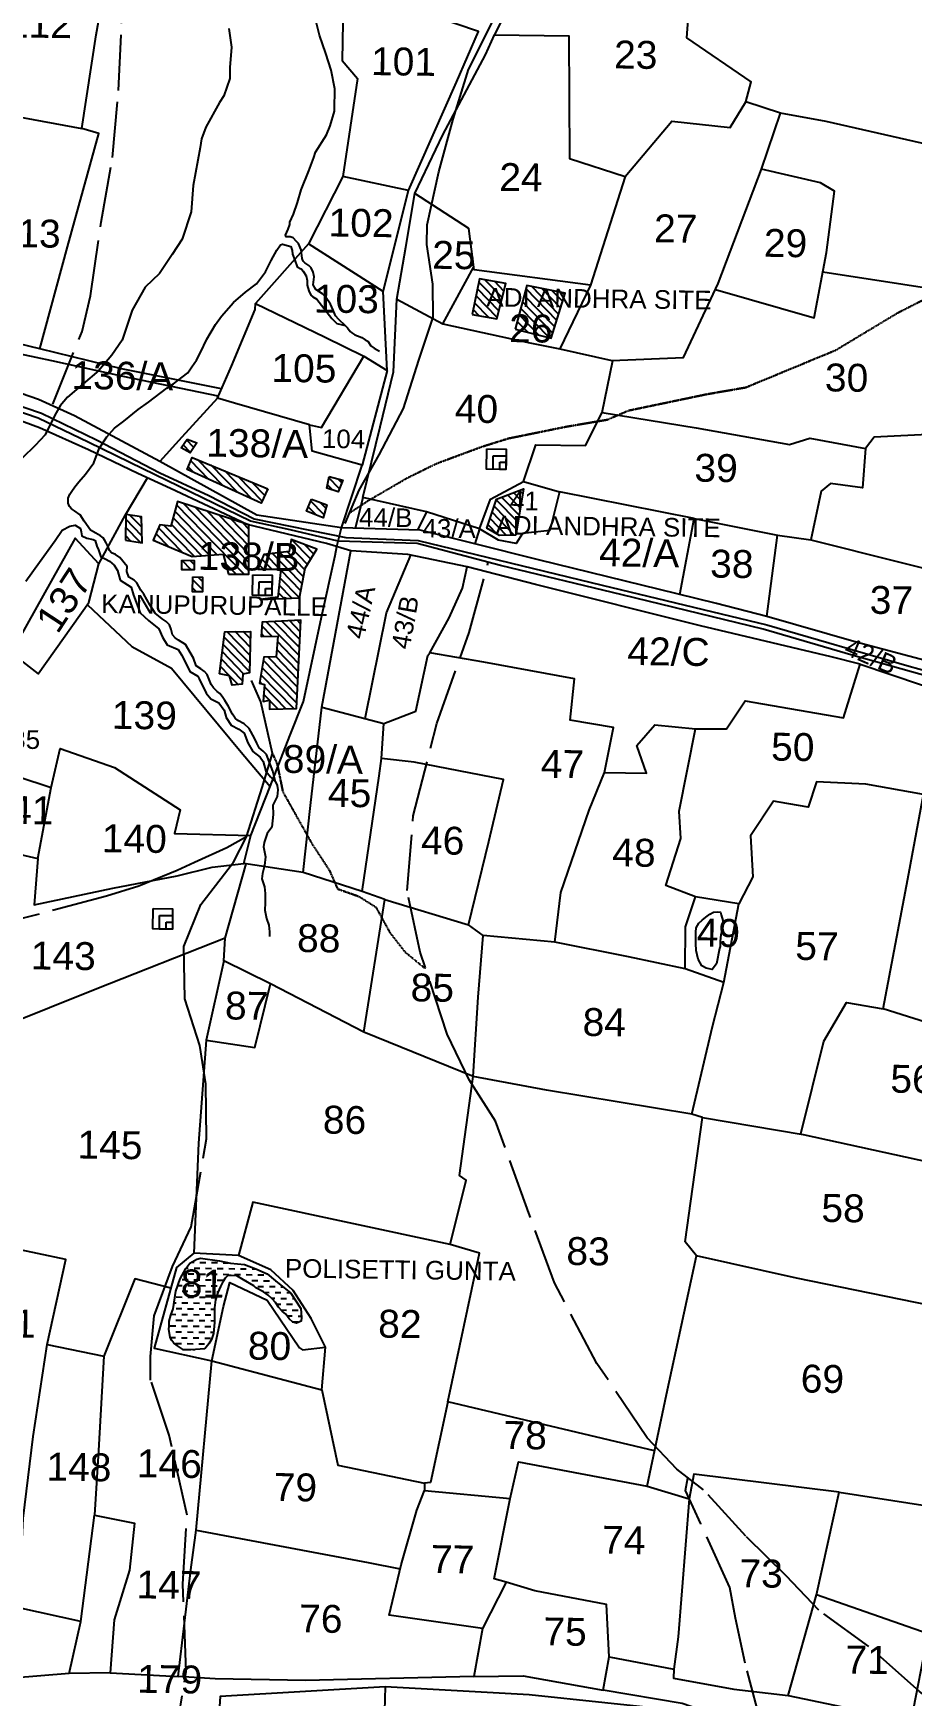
# Model space of a CAD drawing. Header units: inches. Extents: x 304037 to 460575, y 1453943 to 1639883.
# Drawn here: x 341588 to 342365, y 1598892 to 1600364 of the extents above; entities that cross this region are included whole.
import ezdxf

# ---------------------------------------------------------------- set-up
doc = ezdxf.new("R2010")
doc.units = ezdxf.units.IN
doc.header["$MEASUREMENT"] = 0
doc.linetypes.add('ACAD_ISO02W100', pattern=[15, 12, -3])
doc.linetypes.add('ACAD_ISO07W100', pattern=[3, 0, -3])
for name, color, linetype in [('CARTTRACK', 30, 'ACAD_ISO02W100'), ('NALA', 4, 'Continuous'), ('SQUAREWELL', 5, 'Continuous'), ('SURVEY_BND', 7, 'Continuous'), ('SURVEY_NO', 7, 'Continuous'), ('VILLAGE_AREA', 1, 'Continuous'), ('WATER_BODY', 4, 'Continuous')]:
    doc.layers.add(name, color=color, linetype=linetype)
doc.layers.add('FOOTPATH', color=150, linetype='ACAD_ISO07W100', lineweight=30)
doc.layers.add('ROAD', color=1, linetype='Continuous', lineweight=25)
doc.styles.get("Standard").update_dxf_attribs({"font": 'arial.ttf'})
pattern_1 = [(135, (-1406.7073, 386.2021), (-0.8838835, -0.8838835), [])]

# ---------------------------------------------------------------- blocks, each defined once
blk = doc.blocks.new('KANUPURUPALLE')
at = {"layer": 'VILLAGE_AREA'}
h = blk.add_hatch(dxfattribs=at)
h.set_pattern_fill('ANSI31', color=256, scale=10, angle=90, style=0)
h.set_pattern_definition(pattern_1)
h.paths.add_polyline_path([(-548.97, 892.61), (-554.63, 893.54), (-556.07, 885.86), (-550.79, 885.02)])
h.paths.add_polyline_path([(-536.18, 890.75), (-544.41, 892.27), (-546.79, 882.86), (-539.01, 881.01)])
h.paths.add_polyline_path([(-615.87, 854.32), (-616.94, 851.71), (-600.92, 844.66), (-599.51, 847.76)])
h.paths.add_polyline_path([(-603.51, 839.97), (-603.89, 840.05), (-604.13, 840.17), (-618.91, 844.82), (-620.3, 839.45), (-622.63, 839.71), (-624.02, 836.4), (-615.58, 833.01), (-608.94, 833.61), (-607.74, 829.29), (-603.36, 829.36)])
h.paths.add_polyline_path([(-626.61, 841.37), (-629.97, 841.88), (-630, 836.33), (-626.41, 835.8)])
h.paths.add_polyline_path([(-614.93, 857.46), (-617.05, 858.22), (-618.32, 856.32), (-616.31, 855.32)])
h.paths.add_polyline_path([(-586.81, 844.52), (-590.14, 845.69), (-591.17, 843.08), (-587.58, 841.71)])
h.paths.add_polyline_path([(-583.45, 849.85), (-586.38, 850.63), (-586.86, 848.13), (-584.42, 847.36)])
h.paths.add_polyline_path([(-588.8, 834.99), (-594.38, 836.98), (-594.78, 834.39), (-600.22, 833.66), (-601.42, 830.48), (-596.5, 830.54), (-597.03, 824.5), (-600.89, 823.97), (-592.38, 824.44), (-591.25, 830.81)])
h.paths.add_polyline_path([(-592.08, 819.67), (-600.35, 819.1), (-600.53, 815.98), (-596.97, 816.11), (-597.23, 811.66), (-599.88, 811.55), (-600.76, 805.98), (-599.7, 805.69), (-599.93, 802.05), (-598.55, 802.31), (-598.5, 800.42), (-592.73, 800.65)])
h.paths.add_polyline_path([(-602.83, 817.07), (-608.36, 816.92), (-609.35, 807.84), (-607.21, 807.48), (-606.64, 805.44), (-604.45, 805.7), (-604.34, 807.84), (-602.93, 808.15)])
h.paths.add_polyline_path([(-613.31, 828.62), (-615.41, 828.62), (-615.41, 825.42), (-613.31, 825.42)])
h.paths.add_polyline_path([(-615.15, 832.16), (-617.8, 832.16), (-617.8, 830.14), (-615.15, 830.14)], flags=16)
h.paths.add_polyline_path([(-554.1, 886.54), (-500.87, 886.54), (-500.87, 892.67), (-554.1, 892.67)], flags=9)
h.paths.add_polyline_path([(-549.62, 878.43), (-537.71, 878.43), (-537.71, 887.56), (-549.62, 887.56)], flags=9)
h.paths.add_polyline_path([(-615.96, 828.49), (-591.16, 828.49), (-591.16, 837.9), (-615.96, 837.9)], flags=9)
h.paths.add_polyline_path([(-636.05, 819.49), (-582.82, 819.49), (-582.82, 825.63), (-636.05, 825.63)], flags=9)
h = blk.add_hatch(dxfattribs=at)
h.set_pattern_fill('ANSI31', color=256, scale=10, angle=90, style=0)
h.set_pattern_definition(pattern_1)
h.paths.add_polyline_path([(-536.18, 890.75), (-544.41, 892.27), (-546.79, 882.86), (-539.01, 881.01)])
h.paths.add_polyline_path([(-544.54, 848.53), (-550.34, 846.25), (-552.29, 839.97), (-549.59, 838.4), (-546.03, 838.51)])
h.paths.add_polyline_path([(-554.1, 886.54), (-500.87, 886.54), (-500.87, 892.67), (-554.1, 892.67)], flags=9)
h.paths.add_polyline_path([(-549.62, 878.43), (-537.71, 878.43), (-537.71, 887.56), (-549.62, 887.56)], flags=9)
h.paths.add_polyline_path([(-551.47, 837.58), (-498.24, 837.58), (-498.24, 843.71), (-551.47, 843.71)], flags=9)
h.paths.add_polyline_path([(-548.43, 842.95), (-540.53, 842.95), (-540.53, 848.93), (-548.43, 848.93)], flags=9)
at = {"layer": 'WATER_BODY'}
h = blk.add_hatch(dxfattribs=at)
h.set_pattern_fill('DASH', color=256, scale=10, style=0)
h.set_pattern_definition([(0, (-1406.7073, 386.2021), (1.25, 1.25), [1.25, -1.25])])
h.paths.add_polyline_path([(-608.58, 671.54), (-608.39, 673.26), (-607.93, 674.83), (-607.38, 676.09), (-606.89, 677.13), (-606.43, 677.93), (-605.84, 678.48), (-605.1, 678.51), (-603.94, 678.48), (-602.49, 677.65), (-600.25, 676.33), (-599.78, 675.96), (-598.12, 675.1), (-597.14, 674.4), (-596.22, 673.6), (-595.54, 672.83), (-594.86, 671.85), (-594.07, 670.96), (-593.23, 670.34), (-592.5, 669.36), (-591.73, 668.62), (-590.9, 668.44), (-589.94, 668.9), (-589.88, 669.7), (-590.07, 671.6), (-592.25, 674.86), (-595.54, 677.47), (-597.42, 679.01), (-599.85, 680.02), (-602.28, 680.94), (-605.27, 681.13), (-607.69, 681.65), (-611.78, 682.17), (-612.58, 681.92), (-614.06, 681.06), (-614.89, 679.9), (-616.09, 677.62), (-616.98, 674.98), (-617.48, 671.18), (-618, 669.77), (-618.34, 668.54), (-618.34, 667.44), (-618.34, 666.76), (-618.06, 664.98), (-617.72, 664.36), (-617.29, 663.81), (-616.49, 663.26), (-615.17, 662.37), (-613.59, 662.42), (-610.6, 662.67), (-610.27, 663.01), (-609.72, 663.75), (-609.17, 664.7), (-608.77, 665.99), (-608.55, 668.39)])
h.paths.add_polyline_path([(-617.43, 672.06), (-605.53, 672.06), (-605.53, 681.2), (-617.43, 681.2)], flags=25)
at = {"layer": 'CARTTRACK'}
for points in [[(-582.81, 840.55), (-579.87, 847.75), (-575.66, 855.4), (-570.62, 865.45), (-567.43, 875.9), (-564.49, 885.16), (-564.62, 892.3), (-566.02, 900.82), (-566.02, 905.03), (-563.66, 916.43), (-560.78, 927.82), (-557.6, 938.52), (-552.1, 949.91)], [(-646.04, 865.37), (-639.92, 881.11), (-638.2, 888.8), (-636.13, 904.63), (-633.87, 918.62), (-632.79, 933.01), (-632.34, 947.48), (-633.15, 963.49), (-633.78, 982.25), (-633.13, 989.21), (-632.44, 1006.3), (-631.74, 1018.97), (-629.14, 1031.68), (-628.89, 1038.18), (-631.35, 1044.31), (-634.07, 1055.12), (-635.79, 1062.8), (-637.94, 1067.93)], [(-447.89, 584.89), (-455.89, 591.07), (-466.88, 600.56), (-477.77, 608.25), (-484.87, 615.53), (-493.7, 623.99), (-502.9, 633.77), (-508.69, 638.17), (-515.2, 644.81), (-526.2, 660.68), (-535.59, 677.85), (-541.3, 692.8), (-548.7, 712.46), (-554.49, 721.25), (-559.41, 731.01), (-565.41, 748.58), (-568.4, 761.81), (-567.31, 777.88), (-562.5, 797.81), (-555.8, 817.47), (-551.9, 832.71)], [(-616.24, 576.1), (-613.64, 593.22), (-614.6, 611.99), (-613.91, 626.88), (-618.02, 644), (-622.14, 655.78), (-622.27, 660.84), (-621.55, 669.62), (-617.8, 680.3), (-613.84, 688.87), (-610.8, 707.81), (-611.16, 719.65), (-612.5, 727.9), (-615.9, 737.86), (-616.26, 749.09), (-612.74, 758.2), (-605.81, 767.43), (-603.14, 772.92), (-599.85, 783.57), (-597.74, 790.88), (-600.38, 801.94), (-602.49, 806.51)], [(-603.14, 772.92), (-607.27, 770.48), (-614.18, 767.2), (-617.9, 765.48), (-626.1, 761.99), (-633.05, 759.71), (-652.05, 754.41), (-661.15, 752.37), (-675.39, 747.98), (-694.59, 737.85), (-718.83, 723.8), (-721.64, 722.18)], [(-478.52, 556.33), (-480.41, 572), (-482.4, 577.86), (-487.08, 579.65), (-489.76, 583.43), (-493.45, 596.65), (-495.64, 606.3), (-496.95, 612.84), (-503.42, 626.46), (-506.8, 633.62), (-506.31, 636.36)]]:
    blk.add_lwpolyline(points, dxfattribs=at)
at = {"layer": 'FOOTPATH', "ltscale": 0.001}
for points in [[(-581.88, 842.83), (-577.99, 845.47), (-569.57, 850.52), (-563.33, 853.7), (-553.67, 857.43), (-547.94, 859.31), (-535.71, 861.97), (-530.28, 862.97), (-526.73, 863.62), (-522.21, 865.65), (-505.26, 869.43), (-497.05, 870.96), (-477.82, 879.24), (-464.47, 887.51), (-455.12, 892.42), (-441.35, 900.39), (-427.22, 909.98), (-417.06, 916.47), (-412.73, 921.28), (-409.6, 921.16), (-395.66, 929.48), (-380.99, 937.29), (-363.74, 945.67), (-355.8, 950.48)], [(-564.19, 745), (-568.61, 748.52), (-571.91, 752.63), (-575.03, 758.1), (-578.79, 760.39), (-583.32, 761.92), (-585.15, 765.91), (-588.97, 771.56), (-595.39, 782.66), (-596.69, 788.59), (-597.74, 790.88)]]:
    blk.add_lwpolyline(points, dxfattribs=at)
at = {"layer": 'NALA'}
for points in [[(-583.34, 883.15), (-584.77, 884.41), (-585.45, 885.21), (-585.98, 886.38), (-586.62, 887.69), (-587.53, 889.03), (-588.36, 889.85), (-589.82, 890.79), (-590.39, 891.78), (-590.16, 893.5), (-590.39, 894.49), (-590.86, 895.47), (-591.39, 895.91), (-592.22, 896.49), (-592.56, 896.82), (-592.84, 897.4), (-593.07, 899.26), (-593.64, 900.64), (-594.07, 901.06), (-594.82, 901.81), (-595.45, 902.05), (-596.34, 902.05), (-596.45, 902.37), (-595.94, 903.7), (-595.6, 904.7), (-595.56, 905.23), (-594.8, 906.93), (-593.95, 909.46), (-593.2, 912.17), (-591.63, 916.3), (-590.61, 919.16), (-590.23, 920.3), (-587.93, 924.1), (-587.15, 926), (-586.3, 929.22), (-586.3, 931.08), (-586.3, 932.47), (-586.3, 934), (-587.15, 937.99), (-588.33, 941.58), (-589.73, 945.48), (-590.47, 948.33)], [(-609.24, 946.66), (-608.61, 942.64), (-608.91, 938.28), (-608.91, 935.94), (-610.13, 932.17), (-611.08, 930.7), (-613.94, 925.36), (-614.84, 922.84), (-615.09, 920.99), (-616.5, 912.82), (-616.8, 907.1), (-618.65, 901.19), (-620.8, 897.92), (-623.49, 893.78), (-626.52, 890.8), (-629.22, 885.84), (-631.27, 879.35), (-633.47, 876.08), (-636.2, 872.71), (-642.88, 866.93), (-644.44, 865.01), (-645.52, 863.02), (-647.57, 858.73), (-649.71, 856.43), (-652.47, 853.63)], [(-597.01, 784.79), (-597.63, 787.06), (-599.05, 790.66), (-599.78, 791.34), (-600.66, 792.07), (-601.16, 793.03), (-601.65, 794.1), (-602.85, 796.2), (-603.92, 797.15), (-605.3, 797.88), (-605.87, 798.34), (-606.48, 799.22), (-607.44, 800.98), (-608.17, 802.12), (-608.78, 803), (-609.28, 803.61), (-609.85, 804.07), (-610.66, 804.8), (-611.12, 805.53), (-612.04, 807.67), (-612.61, 808.32), (-613.41, 808.85), (-614.41, 809.54), (-615.02, 811.15), (-616.76, 814.08), (-618.29, 814.96), (-619.05, 815.5), (-619.59, 816.11), (-619.93, 817.25), (-620.28, 818.25), (-621.04, 818.94), (-621.85, 819.51), (-623.38, 820.7), (-624.6, 822.53), (-625.91, 824.75), (-626.56, 825.63), (-627.4, 827.18), (-628.02, 827.75), (-629.13, 828.4), (-629.59, 829.59), (-629.59, 830.66), (-631.16, 832.61), (-632.11, 833.22), (-632.99, 833.6), (-633.38, 834.06), (-633.72, 834.83), (-634.14, 835.71), (-634.41, 836.2), (-634.83, 836.74), (-635.41, 837.2), (-636.36, 837.73), (-637.55, 838.38), (-638.94, 840.33), (-639.78, 841.63), (-641.01, 842.51), (-641.66, 842.89), (-642.15, 843.39), (-642.46, 844.11), (-642.46, 845.19), (-642.12, 846.07), (-641.69, 846.68), (-641.01, 847.63), (-640.2, 848.74), (-638.75, 850.39), (-637.06, 852.87), (-635.91, 855.95), (-634.3, 858.47), (-632.69, 860.42), (-630.66, 861.95), (-627.64, 864.44), (-625.46, 866.08), (-621.54, 869.16), (-620.13, 870.12), (-618.25, 871.53), (-617.1, 872.53), (-616.22, 873.79), (-615.26, 875.28), (-614.38, 876.89), (-613.11, 879.82), (-611.27, 882.96), (-609.97, 884.79), (-607.45, 887.78), (-604.92, 890.03), (-602.54, 891.85), (-600.66, 894.41), (-599.47, 896.9), (-598.32, 899.15), (-597.52, 900.3), (-597.06, 900.42), (-595.3, 899.99), (-594.99, 899.12), (-594.88, 898.31), (-594.42, 897.05), (-593.84, 895.64), (-593.04, 895.18), (-592.89, 895.06), (-592.54, 894.72), (-591.93, 893.72), (-591.66, 892.73), (-591.66, 891.73), (-591.28, 890.47), (-590.82, 889.59), (-590.4, 889.17), (-589.52, 888.71), (-586.29, 884.57), (-585.18, 883.57), (-583.96, 883.27), (-583.34, 883.15), (-582.85, 882.65), (-582.31, 881.89), (-581.93, 881.58), (-581.28, 881.16), (-580.7, 880.93), (-579.74, 880.59), (-579.02, 880.13), (-578.48, 879.82), (-577.83, 878.87), (-577.1, 878.37), (-575.92, 877.68)], [(-651.3, 827.23), (-648.42, 831.34), (-645.11, 836.04), (-643.61, 838.31), (-642.03, 839.15), (-640.84, 839.38), (-639.69, 838.69), (-639.57, 838), (-639.42, 837.16), (-638.3, 836.62), (-636.96, 836.39), (-636.5, 836.16), (-636.11, 834.97), (-635.8, 834.16), (-635.27, 832.7), (-634.31, 832.28), (-633.38, 831.78), (-632.34, 830.9), (-631.65, 829.82), (-631.02, 827.73), (-628.64, 826.23), (-628.14, 824.54), (-626.6, 820.74), (-624.83, 819.09), (-622.59, 817.34), (-621.75, 815.57), (-620.71, 813.96), (-618.36, 813), (-617.6, 811.85), (-616.4, 809.62), (-615.75, 808.31), (-614.06, 807.32), (-613.71, 806.74), (-612.17, 803.64), (-611.21, 802.45), (-609.44, 801.64), (-608.29, 800.03), (-607.79, 798.46), (-606.75, 796.84), (-605.09, 796.04), (-603.94, 795.19), (-603.06, 793.12), (-601.98, 791.28), (-600.4, 790.09), (-599.71, 789.16), (-599.12, 787.09), (-598.09, 785.83), (-597.43, 785.25), (-597.01, 784.79), (-596.66, 784.02), (-596.47, 783.06), (-596.63, 781.68), (-597.55, 779.8), (-597.43, 777.76), (-597.66, 775.04), (-598.66, 773.66), (-599.32, 771.71), (-599.43, 770.79), (-598.93, 768.67), (-599.16, 766.75), (-599.59, 765.06), (-599.7, 763.87), (-599.12, 762.18), (-598.93, 760.76), (-598.93, 758.73), (-598.97, 757.15), (-598.55, 755.39), (-598.01, 753.95), (-597.89, 752.56), (-597.89, 751.53)]]:
    blk.add_lwpolyline(points, dxfattribs=at)
at = {"layer": 'ROAD'}
for points in [[(-812.16, 908.49), (-799.31, 905.07), (-787.29, 901.93), (-779.88, 899.74), (-770.74, 896.59), (-759.88, 893.42), (-738.48, 889.43), (-723.83, 885.25), (-694.3, 877.26), (-677.15, 872.7), (-659.7, 867.03), (-648.46, 863.43), (-636.52, 857.84), (-622.79, 850.94), (-612.17, 846.19), (-602.35, 841.27), (-582.61, 837.53), (-567.02, 837.14), (-527.36, 828.04), (-491.84, 819.97), (-461.07, 811.55), (-436.07, 804.97)], [(-449.77, 807.46), (-473.67, 813.76), (-492.61, 819.06), (-523.04, 826.03), (-549.24, 831.99), (-567.22, 836.46), (-584.24, 836.71), (-594.61, 839.01), (-603.17, 840.8), (-626.47, 851.73), (-638.18, 857.26), (-649.11, 862.32), (-670.43, 869.26), (-679.22, 872.06), (-707.56, 879.76), (-728.39, 885.19), (-739.53, 888.48), (-760.1, 892.2), (-782.48, 899.25), (-803.34, 904.83), (-813.02, 907.46)]]:
    blk.add_lwpolyline(points, dxfattribs=at)
at = {"layer": 'SQUAREWELL'}
for points in [[(-552.54, 857.04), (-548.37, 857.04), (-548.37, 852.64), (-552.54, 852.64)], [(-551.15, 855.57), (-548.37, 855.57), (-548.37, 852.64), (-551.15, 852.64)], [(-549.72, 854.18), (-548.37, 854.18), (-548.37, 852.64), (-549.72, 852.64)], [(-602.53, 829.24), (-598.37, 829.24), (-598.37, 824.84), (-602.53, 824.84)], [(-601.14, 827.77), (-598.37, 827.77), (-598.37, 824.84), (-601.14, 824.84)], [(-599.71, 826.38), (-598.37, 826.38), (-598.37, 824.84), (-599.71, 824.84)], [(-622.95, 757.2), (-618.78, 757.2), (-618.78, 752.8), (-622.95, 752.8)], [(-621.56, 755.73), (-618.78, 755.73), (-618.78, 752.8), (-621.56, 752.8)], [(-620.13, 754.34), (-618.78, 754.34), (-618.78, 752.8), (-620.13, 752.8)]]:
    blk.add_lwpolyline(points, close=True, dxfattribs=at)
at = {"layer": 'SURVEY_BND'}
for points in [[(-609.78, 869.19), (-631.38, 873.16), (-648.99, 877.23), (-643.34, 899.23), (-636.91, 923.74), (-640.6, 924.74), (-637.74, 944.94), (-635.34, 959.89), (-627.61, 967.07), (-623.98, 991.12), (-622.13, 1004.63), (-620.5, 1030.26), (-619.68, 1046.99), (-607.68, 1059.36), (-600.54, 1078.7), (-588.58, 1091.02), (-590.41, 1111.7), (-590.9, 1124.45)], [(-452.05, 922.37), (-480.51, 928.39), (-490.36, 930.05), (-497.86, 932.37), (-496.74, 936.72), (-510.76, 946), (-510.23, 953.67), (-504.16, 951.57), (-497.18, 965.15), (-489.68, 980.53), (-486.62, 991.26)], [(-544.05, 962.99), (-552.14, 946.04), (-536.12, 946.1), (-535.6, 919.73), (-523.59, 915.99), (-513.7, 928.05), (-501.17, 926.83), (-497.86, 932.37)], [(-570.14, 912.36), (-560.16, 935.78), (-555.57, 946.74), (-575.58, 953.23), (-584.74, 956.48), (-584.81, 940.1), (-581.41, 936.27), (-584.31, 915.16)], [(-523.59, 915.99), (-530.75, 892.53), (-555.76, 895.5), (-557.05, 904.34), (-568.74, 911.69), (-562.93, 924.44), (-554.01, 941.76), (-552.14, 946.04)], [(-648.99, 877.23), (-680.27, 884.34), (-677.64, 891.44), (-675.98, 891.38), (-668.56, 913.96), (-673.4, 915.79), (-676.71, 931.51), (-669.42, 929.67), (-640.6, 924.74)], [(-530.75, 892.53), (-537.14, 878.72), (-525.9, 876.38), (-510.53, 877.22), (-503.29, 893.24), (-494.31, 917.98), (-490.36, 930.05)], [(-503.87, 891.96), (-482.57, 886.14), (-480.04, 900.24), (-478.55, 913.47), (-481.58, 915.19), (-494.31, 917.98)], [(-575.31, 890.57), (-570.14, 912.36), (-584.31, 915.16), (-591.48, 900.6)], [(-491.86, 821.79), (-502.69, 824.4), (-511.18, 826.42), (-541.08, 833.32), (-554.86, 836.59), (-566.66, 839.31), (-583.58, 839.59), (-601.82, 842.09), (-622.81, 853.38), (-641.33, 862.91), (-649.12, 866.31), (-667.9, 872.54), (-677.43, 875.19), (-698.11, 879.98), (-710.85, 883.6), (-733.17, 889.48), (-739.51, 891.35), (-759.93, 895.4), (-781.19, 902.66), (-793.58, 905.51), (-811.06, 909.79)], [(-572.37, 888.94), (-570.59, 900.14), (-568.74, 911.69)], [(-480.79, 896.08), (-446.31, 891.25), (-435.78, 889.65), (-423.79, 889.94), (-421.67, 907.55), (-421.6, 908.42)], [(-471.62, 811.8), (-477.87, 813.27), (-506.1, 819.58), (-541.72, 827.99), (-556.43, 831.62), (-569.26, 834.07), (-581.52, 834.7), (-586.74, 836.2), (-603.89, 840.05), (-620.44, 847.56), (-627.54, 850.71), (-638.2, 855.62), (-648.84, 860.25), (-673.43, 868.95), (-679.4, 870.43), (-718.37, 880.97), (-738.13, 885.89), (-756.83, 889.68), (-766.95, 892.69), (-782.88, 897.8), (-799.95, 902.49), (-808.84, 904.71), (-814.04, 906.24)], [(-574.2, 873.56), (-575.31, 890.57), (-591.48, 900.6), (-602.7, 887.62), (-587.64, 880.54), (-579.3, 876.59)], [(-562.37, 883.77), (-555.85, 896.14)], [(-610.65, 867.15), (-607.7, 874.06), (-602.76, 886.29), (-602.7, 887.62)], [(-579.1, 846.19), (-575.52, 861.48), (-572.84, 873.29), (-572.37, 888.94), (-562.37, 883.77), (-543.58, 879.91), (-537.14, 878.72)], [(-610.48, 867.54), (-630.96, 871.54), (-646.35, 874.68), (-659.96, 877.38), (-675.07, 880.12), (-676.64, 874.96)], [(-590.72, 861.69), (-588.16, 861.1), (-579.3, 876.59), (-574.2, 873.56), (-579.28, 853.16)], [(-527.88, 865.19), (-525.7, 876.39)], [(-583.58, 839.59), (-579.28, 853.16), (-590.13, 856.05), (-590.72, 861.69), (-606.95, 866.09), (-610.65, 867.15), (-618.14, 858.62), (-622.81, 853.38)], [(-544.55, 850.09), (-542.03, 858.05), (-531.33, 858.06), (-527.88, 865.19), (-507.58, 862.13), (-487.46, 858.87), (-483.1, 860.26), (-471.08, 858.18)], [(-443.36, 862.33), (-469.28, 860.66), (-471.08, 858.18), (-471.64, 849.7), (-478.52, 850.54), (-480.55, 848.86), (-482.6, 838.43), (-443.89, 829.22)], [(-635.64, 831.2), (-630.04, 841.76), (-625.45, 849.78)], [(-507.75, 842.65), (-536.82, 847.98), (-538.74, 839.64), (-544.63, 838.95), (-545.93, 836.77), (-549.77, 837.45), (-553.88, 839.77), (-554.86, 836.59)], [(-553.88, 839.77), (-551.63, 846.2), (-544.55, 850.09), (-536.82, 847.98)], [(-565.35, 843.32), (-579.1, 846.19), (-580.62, 839.54)], [(-553.88, 839.77), (-565.35, 843.32), (-567.23, 839.32)], [(-510.59, 826.28), (-507.75, 842.65), (-489.82, 839.27)], [(-590.84, 765.41), (-603.59, 767.17), (-602.18, 773.18), (-598.15, 783.78), (-594.06, 794.7), (-591.25, 802.19), (-587.59, 820.33), (-584.84, 833.65), (-584.5, 835.56), (-583.58, 839.59)], [(-446.74, 818.65), (-449.81, 810.78), (-472.55, 816.53), (-491.86, 821.79), (-489.82, 839.27), (-482.6, 838.43)], [(-659.22, 800.38), (-654.26, 811.78), (-648.4, 807.31), (-637.67, 822.84), (-635.64, 831.2), (-640.84, 836.64), (-654.26, 811.78)], [(-587.27, 800.97), (-581.52, 834.7)], [(-577.95, 798.67), (-573.67, 821.49), (-568.61, 833.94)], [(-526.28, 787.76), (-524.5, 797.47), (-533.83, 798.94), (-533, 807.85), (-552.6, 811.11), (-564.19, 812.97), (-560.15, 820.59), (-557.35, 826.96), (-556.43, 831.62)], [(-638.01, 822.35), (-628.31, 813.49), (-619.7, 808.95), (-604.48, 791.05), (-598.15, 783.78)], [(-536.47, 751.15), (-551.94, 752.37), (-555.11, 754.58), (-550.95, 772.59), (-548, 785.99), (-567.28, 789.4), (-574.28, 790.16), (-573.93, 797.69), (-567.05, 800.41), (-564.6, 812.42), (-564.19, 812.97)], [(-457.65, 783.94), (-470.04, 786.03), (-480.68, 786.35), (-482.4, 780.88), (-488.67, 781.88), (-489.87, 782.06), (-494.69, 774.55), (-494.1, 765.78), (-497.05, 759.93), (-506.34, 761.28), (-512.76, 763.64), (-509.72, 773.77), (-510.14, 779.67), (-506.84, 797.44), (-500.17, 797.53), (-496.29, 803.6), (-475.08, 800.24), (-471.62, 811.8), (-451.74, 805.44)], [(-578.05, 761.45), (-590.84, 765.41), (-589.45, 779.81), (-587.27, 800.97), (-573.93, 797.69)], [(-508.41, 745.79), (-520.59, 748.19), (-536.47, 751.15), (-535.32, 761.8), (-529.48, 779.63), (-526.28, 787.76), (-517.26, 787.76), (-519.44, 793.66), (-515.63, 798.17), (-506.84, 797.44)], [(-647.92, 767.63), (-645.29, 782.95), (-643.41, 791.35), (-631.66, 787.44), (-617.47, 778.47), (-618.61, 773.42), (-602.18, 773.18)], [(-663.89, 771.06), (-663.28, 781.03), (-661.9, 789.31), (-652.48, 785.17), (-645.29, 782.95)], [(-573.2, 759.78), (-578.05, 761.45), (-574.75, 786.38), (-574.28, 790.16)], [(-420.34, 744.2), (-434.55, 746.01), (-439.17, 729.8), (-465.71, 737.74), (-460.77, 765.8), (-457.65, 783.94), (-455.4, 783.44)], [(-607.41, 751.03), (-634.86, 739.76), (-655.1, 731.35), (-666.65, 733.02), (-664.01, 757.07), (-663.89, 771.06), (-647.92, 767.63), (-648.57, 757.64), (-631.7, 761.47), (-617.91, 764.31), (-610.4, 766.29), (-603.59, 767.17)], [(-577.28, 731.26), (-597.54, 741.37), (-607.59, 746.18), (-607.41, 751.03), (-603.1, 767.11)], [(-553.67, 721.98), (-577.28, 731.26), (-573.2, 759.78), (-555.11, 754.58)], [(-500.06, 742.93), (-508.41, 745.79), (-508.44, 754.81), (-506.34, 761.28)], [(-504.25, 713.84), (-506.52, 714.53), (-502.32, 733.45), (-500.06, 742.93), (-497.05, 759.93)], [(-506.52, 714.53), (-537.82, 719.29), (-553.67, 721.98), (-552.85, 739.1), (-551.94, 752.37)], [(-607.59, 746.18), (-611.17, 729.08), (-600.71, 727.61), (-597.54, 741.37)], [(-483.06, 710.6), (-478.36, 730.63), (-473.59, 738.98), (-465.71, 737.74)], [(-644.47, 663.17), (-640.76, 681.47), (-665.23, 686.29), (-658.16, 717.89), (-655.1, 731.35)], [(-611.17, 729.08), (-612.52, 706.84), (-613.25, 683.19)], [(-558.15, 685.79), (-554.87, 699.7), (-556.32, 700.7), (-553.67, 721.98)], [(-451.56, 673.49), (-483.54, 679.61), (-505.12, 684.1), (-507.58, 687.1), (-504.25, 713.84), (-482.53, 710.52), (-455.3, 704.89), (-445.31, 702.86)], [(-558.16, 652), (-551.78, 684.04), (-558.15, 685.79), (-600.71, 694.31), (-603.64, 682.84)], [(-585.28, 654.2), (-584.6, 663.4), (-587.77, 669.51), (-591.74, 675.49), (-596.63, 679.84), (-603.64, 682.84), (-613.25, 683.19), (-616.87, 680.1), (-621.5, 662.66), (-609.05, 660.07)], [(-515.05, 634.42), (-511.16, 654.22), (-505.12, 684.1)], [(-618.07, 675.58), (-625.83, 677.53), (-632.29, 660.79), (-633.14, 640.48), (-633.8, 626.6), (-625.18, 624.94), (-626.13, 614.88), (-629.31, 604.14), (-630.02, 592.71), (-615.32, 592.15)], [(-609.05, 660.07), (-606.65, 671.81), (-605.41, 677.01), (-597.3, 673.31), (-590.21, 663.19), (-589.59, 662.75), (-584.6, 663.4)], [(-636.47, 603.69), (-649.81, 606.45), (-649.18, 625.66), (-647.27, 643.3), (-644.47, 663.17), (-632.29, 660.79)], [(-611.92, 623.63), (-609.05, 660.07), (-585.28, 654.2), (-581.66, 638.03), (-562.96, 634.4)], [(-513.55, 642.03), (-558.16, 652), (-561.67, 634.61), (-562.96, 634.4), (-562.89, 632.82), (-544.47, 631.4)], [(-545.08, 613.38), (-547.7, 614.05), (-544.47, 631.4), (-542.77, 639.27), (-515.05, 634.42), (-505.96, 631.85)], [(-473.74, 633.67), (-505.03, 637.12), (-505.96, 631.85), (-507.96, 602.13), (-508.79, 595.14), (-508.79, 593.19), (-495.83, 591.04), (-484.1, 589.8), (-478.35, 611.57)], [(-427.34, 581.47), (-458.13, 579.04), (-457.61, 584.64), (-454.18, 603.45), (-478.35, 611.57), (-473.74, 633.67), (-454.76, 631.02), (-435.01, 626.88), (-421.96, 623.56)], [(-550.07, 603.34), (-570.15, 605.93), (-567.74, 616.79), (-564.53, 628.62), (-562.89, 632.82)], [(-638.84, 592.46), (-674.57, 589), (-671.08, 613.3), (-669.65, 627.48), (-649.18, 625.66)], [(-630.02, 592.71), (-638.84, 592.46), (-636.47, 603.69), (-633.8, 626.6)], [(-551.74, 592.97), (-587.94, 591.66), (-607.38, 591.76), (-615.32, 592.15), (-612.91, 615.08), (-611.92, 623.63), (-574.83, 617.21), (-567.92, 615.96)], [(-522.72, 597.63), (-523.48, 608.82), (-538.93, 611.59), (-545.08, 613.38), (-550.07, 603.34), (-551.74, 592.97), (-541.17, 593.29), (-523.93, 590.4)], [(-458.13, 579.04), (-475.55, 577.4), (-506.86, 587.76), (-523.93, 590.4), (-522.72, 597.63), (-508.79, 595.14)], [(-570.8, 590.49), (-606.23, 587.92), (-608.13, 554.08), (-608.86, 534.76), (-585.18, 530.56), (-574.33, 529.39), (-535.18, 525.93)], [(-476.5, 574.16), (-507.24, 586.18), (-539.83, 589.17), (-570.8, 590.49), (-570.97, 577.61), (-534.12, 571.3), (-489.45, 563.1), (-485.93, 562.66)], [(-484.1, 589.8), (-457.61, 584.64)]]:
    blk.add_lwpolyline(points, dxfattribs=at)
at = {"layer": 'VILLAGE_AREA'}
for points in [[(-556.07, 885.86), (-550.79, 885.02), (-548.97, 892.61), (-554.63, 893.54), (-556.07, 885.86)], [(-546.82, 882.86), (-539.01, 881.01), (-536.18, 890.75), (-544.41, 892.27), (-546.79, 882.86)], [(-617.05, 858.22), (-614.93, 857.46), (-616.31, 855.32), (-618.32, 856.32), (-617.05, 858.22)], [(-599.51, 847.76), (-600.92, 844.66), (-616.94, 851.71), (-615.87, 854.32), (-599.51, 847.76)], [(-586.38, 850.63), (-583.45, 849.85), (-584.42, 847.36), (-586.86, 848.13), (-586.38, 850.63)], [(-546.03, 838.51), (-549.59, 838.4), (-552.29, 839.97), (-550.34, 846.25), (-544.54, 848.53), (-546.03, 838.51)], [(-607.74, 829.29), (-603.36, 829.36), (-603.51, 839.97), (-618.91, 844.82), (-620.3, 839.45), (-622.63, 839.71), (-624.02, 836.4), (-615.58, 833.01), (-608.94, 833.61), (-607.74, 829.29)], [(-590.14, 845.69), (-586.81, 844.52), (-587.58, 841.71), (-591.17, 843.08), (-590.14, 845.69)], [(-630, 836.33), (-626.41, 835.8), (-626.61, 841.37), (-629.97, 841.88), (-630, 836.33)], [(-592.38, 824.44), (-591.25, 830.81), (-588.8, 834.99), (-594.38, 836.98), (-594.78, 834.39), (-600.22, 833.66), (-601.42, 830.48), (-596.5, 830.54), (-597.03, 824.5), (-600.89, 823.97), (-592.38, 824.44)], [(-598.55, 802.31), (-598.5, 800.42), (-592.73, 800.65), (-592.08, 819.67), (-600.35, 819.1), (-600.53, 815.98), (-596.97, 816.11), (-597.23, 811.66), (-599.88, 811.55), (-600.76, 805.98), (-599.7, 805.69), (-599.93, 802.05), (-598.55, 802.31)], [(-609.35, 807.84), (-608.36, 816.92), (-602.83, 817.07), (-602.93, 808.15), (-604.34, 807.84), (-604.45, 805.7), (-606.64, 805.44), (-607.21, 807.48), (-609.35, 807.84)]]:
    blk.add_lwpolyline(points, dxfattribs=at)
for points in [[(-617.8, 832.16), (-615.15, 832.16), (-615.15, 830.14), (-617.8, 830.14)], [(-615.41, 828.62), (-613.31, 828.62), (-613.31, 825.42), (-615.41, 825.42)]]:
    blk.add_lwpolyline(points, close=True, dxfattribs=at)
at = {"layer": 'WATER_BODY'}
for points in [[(-501.04, 750.24), (-501.66, 746.94), (-502.54, 745.75), (-503.86, 745.98), (-504.79, 746.5), (-505.59, 747.92), (-506.05, 749.78), (-506.13, 751.28), (-506.16, 752.64), (-506.16, 753.68), (-506.13, 754.61), (-505.59, 755.66), (-504.84, 756.31), (-504.06, 756.93), (-503.26, 757.58), (-502.46, 758.04), (-501.53, 758.12), (-500.96, 758.04), (-500.81, 757.52), (-500.42, 756.31), (-500.42, 755.59), (-500.52, 754.37), (-500.78, 753.21), (-500.91, 751.82), (-500.91, 750.66)], [(-610.6, 662.67), (-613.59, 662.42), (-615.17, 662.37), (-616.49, 663.26), (-617.29, 663.81), (-617.72, 664.36), (-618.06, 664.98), (-618.34, 666.76), (-618.34, 667.44), (-618.34, 668.54), (-618, 669.77), (-617.48, 671.18), (-616.98, 674.98), (-616.09, 677.62), (-614.89, 679.9), (-614.06, 681.06), (-612.58, 681.92), (-611.78, 682.17), (-607.69, 681.65), (-605.27, 681.13), (-602.28, 680.94), (-599.85, 680.02), (-597.42, 679.01), (-595.54, 677.47), (-592.25, 674.86), (-590.07, 671.6), (-589.88, 669.7), (-589.94, 668.9), (-590.9, 668.44), (-591.73, 668.62), (-592.5, 669.36), (-593.23, 670.34), (-594.07, 670.96), (-594.86, 671.85), (-595.54, 672.83), (-596.22, 673.6), (-597.14, 674.4), (-598.12, 675.1), (-599.78, 675.96), (-600.25, 676.33), (-602.49, 677.65), (-603.94, 678.48), (-605.1, 678.51), (-605.84, 678.48), (-606.43, 677.93), (-606.89, 677.13), (-607.38, 676.09), (-607.93, 674.83), (-608.39, 673.26), (-608.58, 671.54), (-608.55, 668.39), (-608.77, 665.99), (-609.17, 664.7), (-609.72, 663.75), (-610.27, 663.01)]]:
    blk.add_lwpolyline(points, close=True, dxfattribs=at)
at = {"layer": 'SURVEY_NO'}
for s, height, p in [('112', 6, (-656.98, 944.12)), ('23', 6, (-526.33, 939.21)), ('101', 6, (-578.58, 937.07)), ('24', 6, (-550.65, 912.53)), ('102', 6, (-587.24, 902.25)), ('113', 6, (-658.8, 899.03)), ('27', 6, (-517.22, 901.95)), ('29', 6, (-493.56, 899.14)), ('25', 6, (-564.86, 895.6)), ('103', 6, (-590.18, 885.85)), ('ADI ANDHRA SITE', 4, (-553.08, 887.65)), ('26', 6, (-548.09, 880.05)), ('105', 6, (-599.11, 870.81)), ('30', 6, (-480.04, 870.38)), ('136/A', 6, (-642.09, 868.7)), ('40', 6, (-559.55, 862.59)), ('138/A', 6, (-612.89, 854.54)), ('104', 4, (-588.04, 856.74)), ('39', 6, (-507.84, 850.58)), ('41', 4, (-547.44, 843.94)), ('44/B', 4, (-579.84, 839.96)), ('43/A', 4, (-566.17, 837.8)), ('ADI ANDHRA SITE', 4, (-550.45, 838.69)), ('42/A', 6, (-528.1, 832.11)), ('138/B', 6, (-614.39, 830.18)), ('38', 6, (-504.18, 830)), ('37', 6, (-469.76, 822.68)), ('KANUPURUPALLE', 4, (-635.03, 820.61)), ('42/C', 6, (-521.74, 810.96)), ('139', 6, (-632.41, 795.74)), ('135', 4, (-657.08, 791.17)), ('50', 6, (-490.54, 790.82)), ('89/A', 6, (-595.51, 786.77)), ('47', 6, (-540.04, 786.47)), ('45', 6, (-585.71, 779.6)), ('141', 6, (-658.68, 774.99)), ('140', 6, (-634.21, 769.18)), ('46', 6, (-565.56, 769.66)), ('48', 6, (-524.39, 767.62)), ('49', 6, (-506, 750.62)), ('88', 6, (-591.92, 748.28)), ('57', 6, (-484.76, 748.04)), ('143', 6, (-649.15, 743.77)), ('85', 6, (-567.36, 738)), ('87', 6, (-607.23, 733.57)), ('84', 6, (-530.27, 731.07)), ('56', 6, (-463.92, 719.76)), ('86', 6, (-585.85, 709.31)), ('145', 6, (-638.55, 703.24)), ('58', 6, (-478.38, 691.77)), ('83', 6, (-533.09, 681.77)), ('81', 6, (-615.91, 673.69)), ('POLISETTI GUNTA', 4, (-593.59, 678.24)), ('151', 6, (-661.01, 664.57)), ('82', 6, (-573.36, 665.6)), ('80', 6, (-601.33, 660.48)), ('69', 6, (-482.33, 655.02)), ('78', 6, (-546.09, 642.02)), ('146', 6, (-624.86, 634.86)), ('148', 6, (-644.3, 633.89)), ('79', 6, (-595.35, 630.16)), ('74', 6, (-524.58, 619.77)), ('77', 6, (-561.33, 615.12)), ('73', 6, (-494.94, 612.97)), ('147', 6, (-624.59, 608.82)), ('76', 6, (-589.5, 601.97)), ('75', 6, (-536.94, 599.89)), ('71', 6, (-471.89, 594.72)), ('179', 6, (-624.17, 588.52))]:
    blk.add_text(s, height=height, dxfattribs=at).set_placement(p)
for s, height, rotation, p in [('137', 6, 57.4996, (-644.32, 815.74)), ('44/A', 4, 78.0985, (-578.47, 815.53)), ('43/B', 4, 80.5271, (-568.6, 813.49)), ('42/B', 4, 337.4029, (-475.41, 813.99))]:
    blk.add_text(s, height=height, rotation=rotation, dxfattribs=at).set_placement(p)

msp = doc.modelspace()

# ---------------------------------------------------------------- block references
at = {"layer": 'VILLAGE_AREA', "xscale": 4.11690545397391, "yscale": 4.116905454022344, "zscale": 4.116905453970031, "rotation": 359.2242586303323}
msp.add_blockref('KANUPURUPALLE', (344216, 1596437.2), dxfattribs=at)

doc.saveas('drawing.dxf')
